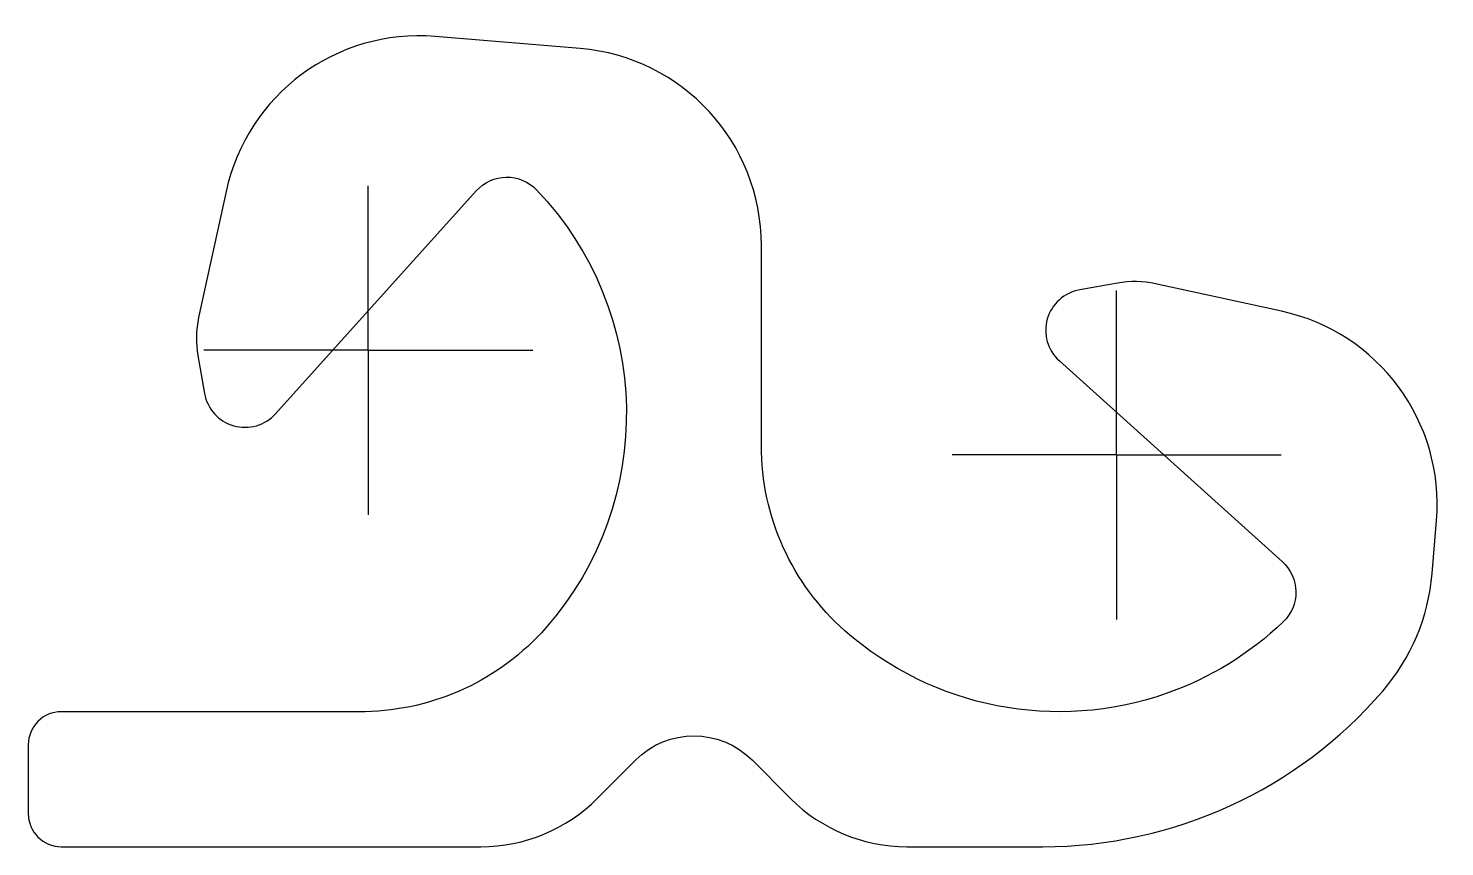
# Model space of a CAD drawing. Header units: millimetres. Extents: x -20.7 to 65.4, y -30.2 to 19.6.
import ezdxf

# ---------------------------------------------------------------- set-up
doc = ezdxf.new("R2010")
doc.units = ezdxf.units.MM
doc.layers.add('ref', color=4, linetype='Continuous')

# ---------------------------------------------------------------- blocks, each defined once
blk = doc.blocks.new('Delta13')
blk.add_lwpolyline([(-20.662, -23.96), (-20.662, -28.161, 0.414214), (-18.662, -30.161), (6.844, -30.161, 0.198912), (13.915, -27.232), (16.253, -24.894, -0.414213), (23.324, -24.894), (25.661, -27.232, 0.198912), (32.733, -30.161), (40.993, -30.161, 0.217986), (61.655, -20.703, 0.158656), (64.651, -13.569), (64.919, -10.347, 0.376331), (55.508, 2.373), (47.844, 4.038, 0.097463), (45.528, 4.084), (43.237, 3.68, 0.624821), (41.999, -0.64), (55.546, -12.838, -0.436373), (55.601, -16.504, -0.107066), (48.487, -20.859, -0.270568), (28.987, -17.06, -0.21573), (23.888, -5.792), (23.888, 6.377, 0.390135), (12.882, 18.336), (4.074, 19.068, 0.376331), (-8.646, 9.657), (-10.311, 1.993, 0.097463), (-10.357, -0.324), (-9.953, -2.614, 0.624821), (-5.633, -3.852), (6.565, 9.695, -0.436373), (10.231, 9.749, -0.388899), (10.787, -16.864, -0.210696), (-0.192, -21.96), (-15.58, -21.96), (-18.662, -21.96, 0.414214)], format="xyb", close=True)
at = {"layer": 'ref'}
for p, q in [((0, 0), (0, 10)), ((45.477, -6.355), (45.477, 3.645)), ((0, 0), (-10, 0)), ((0, 0), (0, -10)), ((0, 0), (10, 0)), ((45.477, -6.355), (35.477, -6.355)), ((45.477, -6.355), (45.477, -16.355)), ((45.477, -6.355), (55.477, -6.355))]:
    blk.add_line(p, q, dxfattribs=at)

msp = doc.modelspace()

# ---------------------------------------------------------------- block references
msp.add_blockref('Delta13', (0, 0))

doc.saveas('drawing.dxf')
